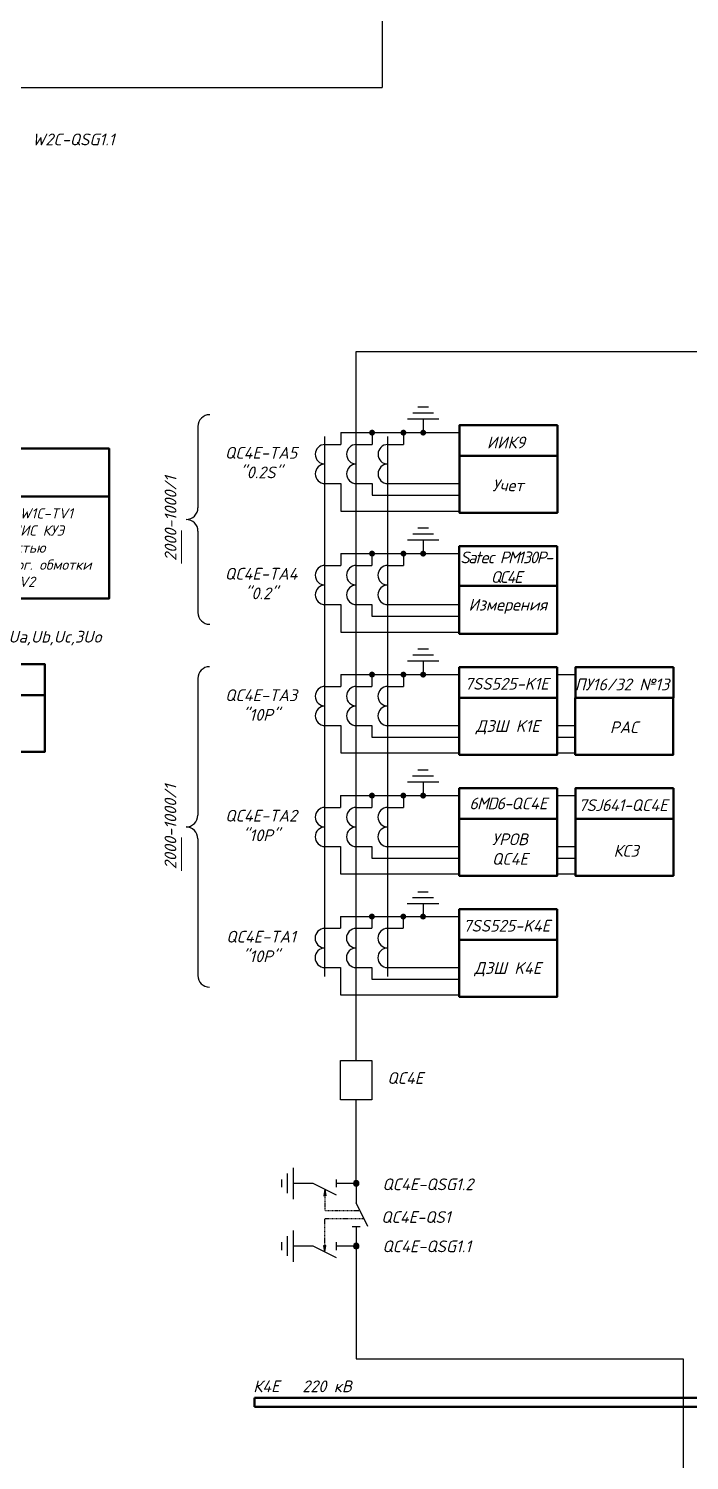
# Model space of a CAD drawing. Header units: millimetres. Extents: x -4534 to -456, y 3875 to 4716.
# Drawn here: x -3917.2 to -3807.6, y 4018.9 to 4256.2 of the extents above; entities that cross this region are included whole.
import ezdxf
from ezdxf.enums import TextEntityAlignment as Align

# ---------------------------------------------------------------- set-up
doc = ezdxf.new("R2010")
doc.units = ezdxf.units.MM
doc.linetypes.add('HIDDEN2', pattern=[0.1875, 0.125, -0.0625])
doc.layers.add('Измерения АСУТП', color=80, linetype='Continuous')
doc.layers.add('РАС АСУТП', color=50, linetype='Continuous')
doc.styles.add('ГОСТ 3.0', font='isocpeur.ttf', dxfattribs={"oblique": 15, "height": 3})

# ---------------------------------------------------------------- blocks, each defined once
blk = doc.blocks.new('Точка')
h = blk.add_hatch(color=256)
edge = h.paths.add_edge_path()
edge.add_arc((0, 0), 0.691, 0, 360)
blk.add_circle((0, 0), 0.691)
blk = doc.blocks.new('*U22')
for p, q in [((0, 0), (5, 0)), ((11, 3), (5, 0)), ((11, -1), (11, 1)), ((11, 0), (16, 0))]:
    blk.add_line(p, q)

msp = doc.modelspace()

# ---------------------------------------------------------------- hatches: boundary and pattern name
for points in [[(-3868.06, 4063.88), (-3867.89, 4062.79), (-3868.06, 4062.79), (-3868.23, 4062.79)], [(-3868.23, 4054.56), (-3868.06, 4054.56), (-3867.89, 4054.56), (-3868.06, 4053.48)]]:
    msp.add_hatch(color=0).paths.add_polyline_path(points)

# ---------------------------------------------------------------- linework, layer by layer
at = {"color": 0}
for p, q in [((-3858.55, 4398.49), (-3858.55, 4246.48)), ((-3919.82, 4246.48), (-3858.55, 4246.48)), ((-3862.86, 4085.19), (-3862.86, 4202.71)), ((-3862.86, 4202.71), (-3794.98, 4202.71)), ((-3851.75, 4191.52), (-3851.75, 4189.27)), ((-3868.02, 4187.32), (-3865.42, 4187.32)), ((-3862.83, 4187.32), (-3860.23, 4187.32)), ((-3857.62, 4187.32), (-3855.02, 4187.32)), ((-3868.02, 4180.82), (-3865.42, 4180.82)), ((-3865.42, 4180.82), (-3865.42, 4176.28)), ((-3862.83, 4180.82), (-3860.23, 4180.82)), ((-3860.23, 4180.82), (-3860.23, 4178.89)), ((-3857.62, 4180.82), (-3845.76, 4180.82)), ((-3865.42, 4176.28), (-3845.76, 4176.28)), ((-3851.76, 4171.47), (-3851.76, 4169.22)), ((-3868.03, 4167.27), (-3865.43, 4167.27)), ((-3862.84, 4167.27), (-3860.24, 4167.27)), ((-3857.63, 4167.27), (-3855.03, 4167.27)), ((-3868.03, 4160.77), (-3865.43, 4160.77)), ((-3865.43, 4160.77), (-3865.43, 4156.23)), ((-3862.84, 4160.77), (-3860.24, 4160.77)), ((-3860.24, 4160.77), (-3860.24, 4158.84)), ((-3857.63, 4160.77), (-3845.77, 4160.77)), ((-3865.43, 4156.23), (-3845.77, 4156.23)), ((-3851.76, 4151.42), (-3851.76, 4149.17)), ((-3868.03, 4147.22), (-3865.43, 4147.22)), ((-3862.84, 4147.22), (-3860.24, 4147.22)), ((-3857.63, 4147.22), (-3855.03, 4147.22)), ((-3868.03, 4140.72), (-3865.43, 4140.72)), ((-3865.43, 4140.72), (-3865.43, 4136.18)), ((-3862.84, 4140.72), (-3860.24, 4140.72)), ((-3860.24, 4140.72), (-3860.24, 4138.79)), ((-3857.63, 4140.72), (-3845.77, 4140.72)), ((-3865.43, 4136.18), (-3845.77, 4136.18)), ((-3851.77, 4131.37), (-3851.77, 4129.12)), ((-3829.51, 4129.12), (-3826.51, 4129.12)), ((-3868.04, 4127.17), (-3865.44, 4127.17)), ((-3862.85, 4127.17), (-3860.25, 4127.17)), ((-3857.64, 4127.17), (-3855.04, 4127.17)), ((-3868.04, 4120.67), (-3865.44, 4120.67)), ((-3865.44, 4120.67), (-3865.44, 4116.13)), ((-3862.85, 4120.67), (-3860.25, 4120.67)), ((-3860.25, 4120.67), (-3860.25, 4118.74)), ((-3857.64, 4120.67), (-3845.78, 4120.67)), ((-3829.51, 4120.67), (-3826.51, 4120.67)), ((-3829.51, 4118.74), (-3826.51, 4118.74)), ((-3865.44, 4116.13), (-3845.78, 4116.13)), ((-3829.51, 4116.13), (-3826.51, 4116.13)), ((-3851.78, 4111.18), (-3851.78, 4109.07)), ((-3868.05, 4107.12), (-3865.45, 4107.12)), ((-3862.86, 4107.12), (-3860.26, 4107.12)), ((-3857.65, 4107.12), (-3855.05, 4107.12)), ((-3868.05, 4100.62), (-3865.45, 4100.62)), ((-3865.45, 4100.62), (-3865.45, 4096.08)), ((-3862.86, 4100.62), (-3860.26, 4100.62)), ((-3860.26, 4100.62), (-3860.26, 4098.69)), ((-3857.65, 4100.62), (-3845.79, 4100.62)), ((-3865.45, 4096.08), (-3845.79, 4096.08)), ((-3865.46, 4085.19), (-3860.26, 4085.19)), ((-3865.46, 4078.69), (-3865.46, 4085.19)), ((-3860.26, 4085.19), (-3860.26, 4078.69)), ((-3860.26, 4078.69), (-3865.46, 4078.69)), ((-3862.86, 4064.85), (-3862.86, 4078.69)), ((-3870.01, 4064.85), (-3873.26, 4064.85)), ((-3866.11, 4062.9), (-3870.01, 4064.85)), ((-3866.11, 4064.2), (-3866.11, 4065.5)), ((-3862.86, 4064.85), (-3866.11, 4064.85)), ((-3868.06, 4063.88), (-3868.23, 4062.79)), ((-3868.23, 4062.79), (-3868.06, 4062.79)), ((-3868.06, 4063.88), (-3867.89, 4062.79)), ((-3867.89, 4062.79), (-3868.06, 4062.79)), ((-3870.01, 4054.45), (-3873.26, 4054.45)), ((-3866.11, 4052.5), (-3870.01, 4054.45)), ((-3868.06, 4053.48), (-3868.23, 4054.56)), ((-3868.23, 4054.56), (-3868.06, 4054.56)), ((-3868.06, 4053.48), (-3867.89, 4054.56)), ((-3867.89, 4054.56), (-3868.06, 4054.56)), ((-3866.11, 4053.8), (-3866.11, 4055.1)), ((-3862.86, 4054.45), (-3866.11, 4054.45)), ((-3862.86, 4054.45), (-3862.86, 4035.78)), ((-3862.86, 4035.78), (-3808.62, 4035.78)), ((-3808.62, 4035.78), (-3808.62, 3956.68))]:
    msp.add_line(p, q, dxfattribs=at)
at = {"color": 0, "ltscale": 0.25}
for p, q in [((-3850.88, 4193.47), (-3852.62, 4193.47)), ((-3849.15, 4191.52), (-3854.35, 4191.52)), ((-3850.02, 4192.49), (-3853.48, 4192.49)), ((-3889.1, 4190.3), (-3889.1, 4176.83)), ((-3868.04, 4099.15), (-3868.04, 4188.63)), ((-3865.42, 4189.27), (-3865.42, 4187.32)), ((-3865.42, 4189.27), (-3845.76, 4189.27)), ((-3860.23, 4189.27), (-3860.23, 4187.32)), ((-3857.64, 4099.15), (-3857.64, 4188.63)), ((-3855.02, 4189.27), (-3855.02, 4187.32)), ((-3860.23, 4178.89), (-3845.76, 4178.89)), ((-3889.1, 4172.93), (-3889.1, 4159.46)), ((-3850.02, 4172.44), (-3853.49, 4172.44)), ((-3850.89, 4173.42), (-3852.62, 4173.42)), ((-3865.43, 4169.22), (-3865.43, 4167.27)), ((-3865.43, 4169.22), (-3845.77, 4169.22)), ((-3860.24, 4169.22), (-3860.24, 4167.27)), ((-3855.03, 4169.22), (-3855.03, 4167.27)), ((-3849.16, 4171.47), (-3854.36, 4171.47)), ((-3860.24, 4158.84), (-3845.77, 4158.84)), ((-3850.89, 4153.37), (-3852.62, 4153.37)), ((-3849.16, 4151.42), (-3854.36, 4151.42)), ((-3850.02, 4152.39), (-3853.49, 4152.39)), ((-3889.12, 4148.53), (-3889.12, 4125.87)), ((-3865.43, 4149.17), (-3865.43, 4147.22)), ((-3865.43, 4149.17), (-3845.77, 4149.17)), ((-3860.24, 4149.17), (-3860.24, 4147.22)), ((-3855.03, 4149.17), (-3855.03, 4147.22)), ((-3860.24, 4138.79), (-3845.77, 4138.79)), ((-3849.17, 4131.37), (-3854.37, 4131.37)), ((-3850.03, 4132.34), (-3853.5, 4132.34)), ((-3850.9, 4133.32), (-3852.63, 4133.32)), ((-3865.44, 4129.12), (-3865.44, 4127.17)), ((-3865.44, 4129.12), (-3845.78, 4129.12)), ((-3860.25, 4129.12), (-3860.25, 4127.17)), ((-3855.04, 4129.12), (-3855.04, 4127.17)), ((-3889.12, 4121.97), (-3889.12, 4099.31)), ((-3860.25, 4118.74), (-3845.78, 4118.74)), ((-3850.91, 4113.13), (-3852.64, 4113.13)), ((-3849.18, 4111.18), (-3854.38, 4111.18)), ((-3850.04, 4112.16), (-3853.51, 4112.16)), ((-3865.45, 4109.07), (-3865.45, 4107.12)), ((-3865.45, 4109.07), (-3845.79, 4109.07)), ((-3860.26, 4109.07), (-3860.26, 4107.12)), ((-3855.05, 4109.07), (-3855.05, 4107.12)), ((-3860.26, 4098.69), (-3845.79, 4098.69))]:
    msp.add_line(p, q, dxfattribs=at)
at = {"color": 0, "lineweight": 20}
for p, q in [((-3891.83, 4173.08), (-3891.83, 4167.58)), ((-3891.84, 4122.17), (-3891.84, 4116.67))]:
    msp.add_line(p, q, dxfattribs=at)
at = {"color": 0, "lineweight": 25, "ltscale": 0.25}
for p, q in [((-3873.26, 4062.25), (-3873.26, 4067.45)), ((-3875.21, 4064.2), (-3875.21, 4065.5)), ((-3874.23, 4063.23), (-3874.23, 4066.48)), ((-3874.23, 4052.83), (-3874.23, 4056.08)), ((-3873.26, 4051.85), (-3873.26, 4057.05)), ((-3875.21, 4053.8), (-3875.21, 4055.1))]:
    msp.add_line(p, q, dxfattribs=at)
at = {"color": 0, "linetype": 'HIDDEN2'}
for p, q in [((-3868.06, 4062.79), (-3868.06, 4060.3)), ((-3862.21, 4060.3), (-3868.06, 4060.3)), ((-3868.06, 4054.56), (-3868.06, 4059)), ((-3861.56, 4059), (-3868.06, 4059))]:
    msp.add_line(p, q, dxfattribs=at)
at = {"color": 0, "lineweight": 50}
for p, q in [((-3879.72, 4029.33), (-3253.66, 4029.33)), ((-3879.72, 4027.79), (-3879.72, 4029.33)), ((-3253.66, 4027.79), (-3879.72, 4027.79))]:
    msp.add_line(p, q, dxfattribs=at)
at = {"color": 0, "lineweight": 50, "ltscale": 0.25}
for points in [[(-3829.5, 4190.49), (-3845.75, 4190.49), (-3845.75, 4185.41), (-3829.5, 4185.41)], [(-3829.5, 4185.41), (-3845.75, 4185.41), (-3845.75, 4175.99), (-3829.5, 4175.99)], [(-3941.35, 4178.67), (-3903.83, 4178.67), (-3903.83, 4161.76), (-3941.35, 4161.76)], [(-3930.71, 4150.88), (-3914.46, 4150.88), (-3914.46, 4145.79), (-3930.71, 4145.79)], [(-3829.51, 4150.39), (-3845.76, 4150.39), (-3845.76, 4145.31), (-3829.51, 4145.31)], [(-3930.71, 4145.79), (-3914.46, 4145.79), (-3914.46, 4136.38), (-3930.71, 4136.38)], [(-3829.51, 4145.31), (-3845.76, 4145.31), (-3845.76, 4135.89), (-3829.51, 4135.89)], [(-3829.51, 4130.34), (-3845.76, 4130.34), (-3845.76, 4125.26), (-3829.51, 4125.26)], [(-3810.26, 4130.34), (-3826.51, 4130.34), (-3826.51, 4125.26), (-3810.26, 4125.26)], [(-3829.51, 4125.26), (-3845.76, 4125.26), (-3845.76, 4115.84), (-3829.51, 4115.84)], [(-3810.26, 4125.26), (-3826.51, 4125.26), (-3826.51, 4115.84), (-3810.26, 4115.84)], [(-3829.51, 4110.29), (-3845.76, 4110.29), (-3845.76, 4105.21), (-3829.51, 4105.21)], [(-3829.51, 4105.21), (-3845.76, 4105.21), (-3845.76, 4095.79), (-3829.51, 4095.79)]]:
    msp.add_lwpolyline(points, close=True, dxfattribs=at)
at = {"color": 0, "ltscale": 0.25, "const_width": 0.487}
for points in [[(-3860.47, 4189.27, 1), (-3859.98, 4189.27, 1)], [(-3855.27, 4189.27, 1), (-3854.78, 4189.27, 1)], [(-3851.99, 4189.27, 1), (-3851.51, 4189.27, 1)], [(-3860.48, 4169.22, 1), (-3859.99, 4169.22, 1)], [(-3855.27, 4169.22, 1), (-3854.79, 4169.22, 1)], [(-3852, 4169.22, 1), (-3851.51, 4169.22, 1)], [(-3860.48, 4149.17, 1), (-3859.99, 4149.17, 1)], [(-3855.27, 4149.17, 1), (-3854.79, 4149.17, 1)], [(-3852, 4149.17, 1), (-3851.51, 4149.17, 1)], [(-3860.49, 4129.12, 1), (-3860, 4129.12, 1)], [(-3855.28, 4129.12, 1), (-3854.8, 4129.12, 1)], [(-3852.01, 4129.12, 1), (-3851.52, 4129.12, 1)], [(-3860.5, 4109.07, 1), (-3860.01, 4109.07, 1)], [(-3855.29, 4109.07, 1), (-3854.81, 4109.07, 1)], [(-3852.02, 4109.07, 1), (-3851.53, 4109.07, 1)]]:
    msp.add_lwpolyline(points, format="xyb", close=True, dxfattribs=at)
at = {"color": 0, "lineweight": 50}
msp.add_lwpolyline([(-4020.64, 4186.63), (-3903.83, 4186.63), (-3903.83, 4178.67), (-4020.64, 4178.67)], close=True, dxfattribs=at)
at = {"color": 0, "ltscale": 0.25}
for centre, start, end in [((-3887.15, 4190.3), 90, 180), ((-3891.05, 4176.83), 270, 0), ((-3891.05, 4172.93), 0, 90), ((-3887.15, 4159.46), 180, 270), ((-3887.17, 4148.53), 90, 180), ((-3891.07, 4125.87), 270, 0), ((-3891.07, 4121.97), 0, 90), ((-3887.17, 4099.31), 180, 270)]:
    msp.add_arc(centre, 1.95, start, end, dxfattribs=at)
at = {"color": 0}
for centre in [(-3868.02, 4185.69), (-3862.83, 4185.69), (-3857.62, 4185.69), (-3868.02, 4182.44), (-3862.83, 4182.44), (-3857.62, 4182.44), (-3868.03, 4165.64), (-3862.84, 4165.64), (-3857.63, 4165.64), (-3868.03, 4162.39), (-3862.84, 4162.39), (-3857.63, 4162.39), (-3868.03, 4145.59), (-3862.84, 4145.59), (-3857.63, 4145.59), (-3868.03, 4142.34), (-3862.84, 4142.34), (-3857.63, 4142.34), (-3868.04, 4125.54), (-3862.85, 4125.54), (-3857.64, 4125.54), (-3868.04, 4122.29), (-3862.85, 4122.29), (-3857.64, 4122.29), (-3868.05, 4105.49), (-3862.86, 4105.49), (-3857.65, 4105.49), (-3868.05, 4102.24), (-3862.86, 4102.24), (-3857.65, 4102.24)]:
    msp.add_arc(centre, 1.62, 90, 270, dxfattribs=at)
at = {"layer": 'Измерения АСУТП', "color": 0, "lineweight": 50, "ltscale": 0.25}
for points in [[(-3829.51, 4170.44), (-3845.76, 4170.44), (-3845.76, 4163.91), (-3829.51, 4163.91)], [(-3829.51, 4163.91), (-3845.76, 4163.91), (-3845.76, 4155.94), (-3829.51, 4155.94)]]:
    msp.add_lwpolyline(points, close=True, dxfattribs=at)
at = {"layer": 'РАС АСУТП', "color": 0, "ltscale": 0.25}
for p, q in [((-3829.51, 4149.17), (-3826.52, 4149.17)), ((-3829.51, 4138.79), (-3826.52, 4138.79))]:
    msp.add_line(p, q, dxfattribs=at)
at = {"layer": 'РАС АСУТП', "color": 0}
for p, q in [((-3829.51, 4140.72), (-3826.52, 4140.72)), ((-3829.51, 4136.18), (-3826.52, 4136.18))]:
    msp.add_line(p, q, dxfattribs=at)
at = {"layer": 'РАС АСУТП', "color": 0, "lineweight": 50, "ltscale": 0.25}
for points in [[(-3810.26, 4150.39), (-3826.51, 4150.39), (-3826.51, 4145.31), (-3810.26, 4145.31)], [(-3810.28, 4145.31), (-3826.53, 4145.31), (-3826.53, 4135.89), (-3810.28, 4135.89)]]:
    msp.add_lwpolyline(points, close=True, dxfattribs=at)

# ---------------------------------------------------------------- block references
at = {"color": 0, "xscale": 0.65, "yscale": 0.65, "zscale": 0.65, "rotation": 270}
msp.add_blockref('*U22', (-3862.86, 4064.85), dxfattribs=at)
at = {"color": 0, "xscale": -0.65, "yscale": 0.65, "zscale": 0.65}
for p in [(-3862.86, 4064.85), (-3862.86, 4054.45)]:
    msp.add_blockref('Точка', p, dxfattribs=at)

# ---------------------------------------------------------------- texts
at = {"color": 0, "style": 'ГОСТ 3.0', "oblique": 15}
for p in [(-3893.64, 4175.02), (-3893.66, 4123.93)]:
    msp.add_text('2000-1000/1', height=1.95, rotation=90, dxfattribs=at).set_placement(p, align=Align.MIDDLE_CENTER)
at = {"color": 0, "lineweight": 50, "ltscale": 0.25, "style": 'ГОСТ 3.0', "oblique": 15}
msp.add_text('Ua,Ub,Uc,3Uo', height=1.95, dxfattribs=at).set_placement((-3920.51, 4154.47))
at = {"color": 0, "lineweight": 18, "style": 'ГОСТ 3.0', "oblique": 15}
for s, p in [('К4E', (-3879.93, 4030.24)), ('220 кВ', (-3871.81, 4030.24))]:
    msp.add_text(s, height=1.95, dxfattribs=at).set_placement(p)
at = {"color": 0, "lineweight": 18, "char_height": 1.95, "width": 7.2421, "style": 'ГОСТ 3.0'}
for s, insert, attachment_point in [('W2C-QSG1.1', (-3902.92, 4238.84), 3), ('{\\C0;QC4E}', (-3857.71, 4083.28), 1), ('QC4E-QSG1.2', (-3858.53, 4065.67), 1), ('QC4E-QS1', (-3858.72, 4060.24), 1), ('QC4E-QSG1.1', (-3858.53, 4055.39), 1)]:
    msp.add_mtext(s, dxfattribs=dict(at, insert=insert, attachment_point=attachment_point))
at = {"color": 0, "lineweight": 50, "ltscale": 0.25, "char_height": 1.95, "attachment_point": 5, "style": 'ГОСТ 3.0'}
for s, insert in [('ИИК9', (-3838.01, 4187.64)), ('Учет', (-3837.7, 4180.54))]:
    msp.add_mtext(s, dxfattribs=dict(at, insert=insert))
at = {"color": 0, "ltscale": 2, "char_height": 1.95, "width": 21.6953, "attachment_point": 5, "style": 'ГОСТ 3.0'}
for s, insert in [('QC4E-TA5{\\C1;\\P}"0.2S"', (-3878.63, 4184.31)), ('QC4E-TA4\\P"0.2"', (-3878.62, 4164.26)), ('QC4E-TA3\\P"10P"', (-3878.63, 4144.13)), ('QC4E-TA2\\P"10P"', (-3878.63, 4124.16)), ('QC4E-TA1\\P"10P"', (-3878.64, 4104.11))]:
    msp.add_mtext(s, dxfattribs=dict(at, insert=insert))
at = {"color": 0, "lineweight": 50, "ltscale": 0.25, "insert": (-3922.59, 4170.22), "char_height": 1.7, "width": 37.5119, "attachment_point": 5, "style": 'ГОСТ 3.0'}
msp.add_mtext('От обмоток ТН W1C-TV1\\Pдля целей АИИС КУЭ\\Pс возможностью \\Pперевода на аналог. обмотки\\PТН W1C-TV2', dxfattribs=at)
at = {"color": 0, "lineweight": 30, "char_height": 1.95, "attachment_point": 5, "style": 'ГОСТ 3.0'}
for s, insert in [('7SS525-K1E', (-3837.9, 4147.65)), ('{\\T0.9;6MD6-\\T1;\\C0;QC4E}', (-3837.63, 4127.82)), ('{\\T0.95;7SJ641-\\T1;\\C0;QC4E}', (-3818.61, 4127.53)), ('7SS525-K4E', (-3837.9, 4107.55))]:
    msp.add_mtext(s, dxfattribs=dict(at, insert=insert))
at = {"color": 0, "char_height": 1.95, "attachment_point": 5, "style": 'ГОСТ 3.0'}
for s, insert in [('{\\C0;ДЗШ K1E}', (-3837.72, 4140.44)), ('{\\C0;УРОВ\\PQC4E}', (-3837.37, 4120.25)), ('{\\C0;КСЗ}', (-3818.1, 4119.97)), ('{\\C0;ДЗШ K4E}', (-3837.72, 4100.34))]:
    msp.add_mtext(s, dxfattribs=dict(at, insert=insert))
at = {"layer": 'Измерения АСУТП', "color": 0, "lineweight": 30, "insert": (-3838.02, 4166.97), "char_height": 1.95, "attachment_point": 5, "style": 'ГОСТ 3.0'}
msp.add_mtext('{\\T0.8;Satec PM130P-\\PQC4E}', dxfattribs=at)
at = {"layer": 'Измерения АСУТП', "color": 0, "insert": (-3837.71, 4160.49), "char_height": 1.95, "attachment_point": 5, "style": 'ГОСТ 3.0'}
msp.add_mtext('Измерения', dxfattribs=at)
at = {"layer": 'РАС АСУТП', "color": 0, "lineweight": 30, "insert": (-3818.77, 4147.54), "char_height": 1.95, "attachment_point": 5, "style": 'ГОСТ 3.0'}
msp.add_mtext('ПУ16/32 №13', dxfattribs=at)
at = {"layer": 'РАС АСУТП', "color": 0, "insert": (-3818.46, 4140.44), "char_height": 1.95, "attachment_point": 5, "style": 'ГОСТ 3.0'}
msp.add_mtext('РАС', dxfattribs=at)

doc.saveas('drawing.dxf')
